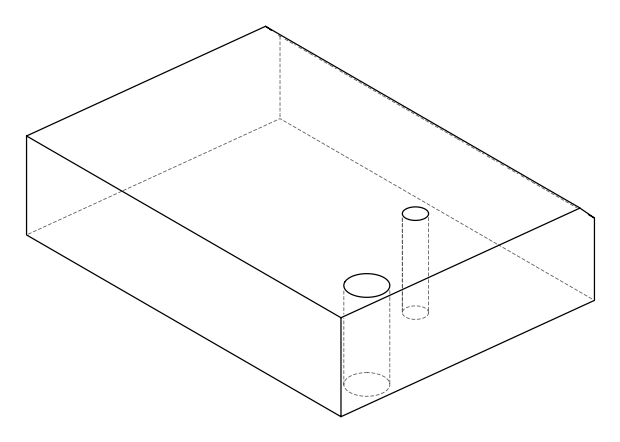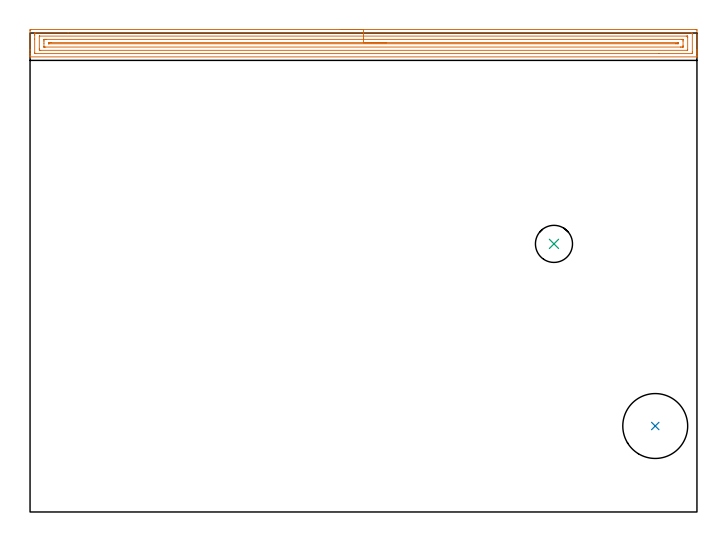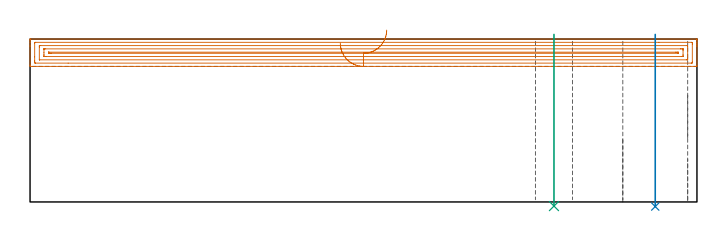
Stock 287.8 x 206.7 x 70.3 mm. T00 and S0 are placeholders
(PLAN: 3 operations, 2 tool changes, 12.3 min)
(1 AREA_MILL | FG_CHAMFER_SURFACE | UGT0205_001 | 11.7 min | 20035 mm3)
(2 INDEXABLE_INSERT_DRILL_THROUGH_HOLE_FROM_SOLID | STEP1HOLE | NXT0302_027 | 0.3 min | 43272 mm3)
(3 INDEXABLE_INSERT_DRILL_THROUGH_HOLE_FROM_SOLID_1 | STEP1HOLE_1 | NXT0302_003 | 0.3 min | 14118 mm3)
(TOOL UGT0205_001 | Chamfer Mill 20 x 3 x 45 deg. | D20 FL50 Z2)
(TOOL NXT0302_027 | Index. Insert Drill 28mm [880-D2800L32-05] | D28 PA176 FL140 Z2)
(TOOL NXT0302_003 | Index. Insert Drill 16mm [880-D1600L20-05] | D16 PA176 FL80 Z2)
(OP 1 AREA_MILL)
G17 G21 G94 G90
T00 M6
G54
G17 G0 G90 X133.9 Y208.2 S1061 M3
G43 Z80.3 H0
Z68.5
G94 G1 X133.938 Z67.628 F250.
X134.052 Z66.763
X134.241 Z65.912
X134.503 Z65.08
X134.837 Z64.274
X135.24 Z63.5
X135.708 Z62.764
X136.24 Z62.072
X136.829 Z61.429
X137.472 Z60.84
X138.164 Z60.308
X138.9 Z59.84
X139.674 Z59.437
X140.48 Z59.103
X141.312 Z58.841
X142.164 Z58.652
X143.028 Z58.538
X143.9 Z58.5
X287.19
X287.52 Y208.197 Z58.502
X287.79 Y208.192 Z58.506
X287.8 Y207.918 Z58.779
Y199.632 Z67.063
Y199.068 Z67.629
Y198.742 Z67.954
Y198.179 Z68.518
Y197.853 Z68.842
Y197.201 Z69.498
Y196.813 Z69.887
Y196.443 Z70.248
X287.791 Y196.402 Z70.288
X287.636 Y196.4 Z70.3
X0.164
X0.01 Y196.402 Z70.288
X0.006 Y196.442 Z70.25
X0. Y196.813 Z69.887
Y197.201 Z69.498
Y197.853 Z68.842
Y199.068 Z67.629
Y199.632 Z67.063
Y207.637 Z59.061
X0.002 Y207.92 Z58.777
X0.01 Y208.192 Z58.506
X0.282 Y208.199 Z58.499
X143.9 Y208.2 Z58.5
Y206.786 Z59.914
X285.367 Y206.785 Z59.915
X285.405 Y206.783 Z59.917
X285.79 Y206.747 Z59.953
X285.799 Y206.355 Z60.345
X285.8 Y198.742 Z67.958
X285.799 Y198.349 Z68.351
X285.79 Y197.853 Z68.847
X285.441 Y197.817 Z68.883
X285.405 Y197.815 Z68.885
X271.368 Y197.814 Z68.886
X2.433 Y197.815 Z68.885
X2.395 Y197.817 Z68.883
X2.01 Y197.853 Z68.847
X2.001 Y198.245 Z68.455
X2. Y204.079 Z62.621
Y205.858 Z60.842
X2.001 Y206.251 Z60.449
X2.01 Y206.747 Z59.953
X2.359 Y206.783 Z59.917
X2.395 Y206.785 Z59.915
X16.436 Y206.786 Z59.914
X143.9
Y205.372 Z61.328
X283.215 Y205.371 Z61.329
X283.619 Y205.368 Z61.332
X283.752 Y205.365 Z61.335
X283.79 Y205.359 Z61.341
X283.795 Y205.269 Z61.431
X283.798 Y205.149 Z61.551
X283.8 Y204.968 Z61.732
Y204.788 Z61.912
X283.799 Y199.453 Z67.247
X283.79 Y199.272 Z67.428
X283.787 Y199.234 Z67.466
X283.77 Y199.232 Z67.468
X283.72 Y199.23 Z67.47
X283.619 Y199.229 Z67.471
X4.585
X4.181 Y199.232 Z67.468
X4.048 Y199.235 Z67.465
X4.01 Y199.241 Z67.459
X4.005 Y199.331 Z67.369
X4.002 Y199.451 Z67.249
X4. Y199.632 Z67.068
Y199.812 Z66.888
X4.001 Y205.147 Z61.553
X4.01 Y205.329 Z61.371
X4.013 Y205.366 Z61.334
X4.03 Y205.368 Z61.332
X4.08 Y205.37 Z61.33
X4.181 Y205.371 Z61.329
X143.9 Y205.372 Z61.328
Y203.957 Z62.743
X281.063
X281.733 Y203.955 Z62.745
X281.771 Y203.953 Z62.747
X281.787 Y203.951 Z62.749
X281.79 Y203.935 Z62.765
X281.795 Y203.834 Z62.866
X281.798 Y203.631 Z63.069
X281.8 Y203.223 Z63.477
Y201.411 Z65.289
X281.798 Y200.983 Z65.717
X281.794 Y200.769 Z65.931
X281.79 Y200.663 Z66.037
X281.784 Y200.649 Z66.051
X281.762 Y200.647 Z66.053
X281.709 Y200.645 Z66.055
X280.941 Y200.643 Z66.057
X280.819
X6.737
X6.067 Y200.645 Z66.055
X6.029 Y200.647 Z66.053
X6.013 Y200.649 Z66.051
X6.01 Y200.665 Z66.035
X6.005 Y200.766 Z65.934
X6.002 Y200.97 Z65.73
X6. Y202.3 Z64.4
Y203.189 Z63.511
X6.002 Y203.618 Z63.082
X6.006 Y203.831 Z62.869
X6.01 Y203.937 Z62.763
X6.016 Y203.951 Z62.749
X6.038 Y203.953 Z62.747
X6.091 Y203.955 Z62.745
X6.859 Y203.957 Z62.743
X6.981
X143.9
Y202.543 Z64.157
X279.562
X279.692 Y202.541 Z64.159
X279.778 Y202.538 Z64.162
X279.792 Y202.535 Z64.165
X279.795 Y202.531 Z64.169
X279.797 Y202.514 Z64.186
Y202.3 Z64.4
X279.793 Y202.14 Z64.56
X279.79 Y202.066 Z64.634
X279.643 Y202.062 Z64.638
X279.398 Y202.058 Z64.642
X279.155 Y202.057 Z64.643
X278.506
X8.238
X8.108 Y202.059 Z64.641
X8.022 Y202.062 Z64.638
X8.008 Y202.065 Z64.635
X8.005 Y202.069 Z64.631
X8.003 Y202.086 Z64.614
Y202.3 Z64.4
X8.007 Y202.46 Z64.24
X8.01 Y202.534 Z64.166
X8.157 Y202.538 Z64.162
X8.402 Y202.542 Z64.158
X8.645 Y202.543 Z64.157
X9.294
X143.9
X144.772 Z64.195
X145.636 Z64.309
X146.488 Z64.498
X147.32 Z64.76
X148.126 Z65.094
X148.9 Z65.497
X149.636 Z65.965
X150.328 Z66.496
X150.971 Z67.086
X151.56 Z67.729
X152.092 Z68.421
X152.56 Z69.157
X152.963 Z69.931
X153.297 Z70.737
X153.559 Z71.569
X153.748 Z72.42
X153.862 Z73.285
X153.9 Z74.157
G0 Z80.3
M5
M2
(OP 2 INDEXABLE_INSERT_DRILL_THROUGH_HOLE_FROM_SOLID)
G17 G21 G94 G90
T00 M6
G54
G17 G0 G90 X269.8 Y37.1 S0 M3
G43 Z80.3 H1
G94 G81 G98 Z-1.989 F250. R72.3
G80
M5
M2
(OP 3 INDEXABLE_INSERT_DRILL_THROUGH_HOLE_FROM_SOLID_1)
G17 G21 G94 G90
T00 M6
G54
G17 G0 G90 X226.1 Y115.7 S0 M3
G43 Z80.3 H1
G94 G81 G98 Z-1.779 F250. R72.3
G80
M5
M2
